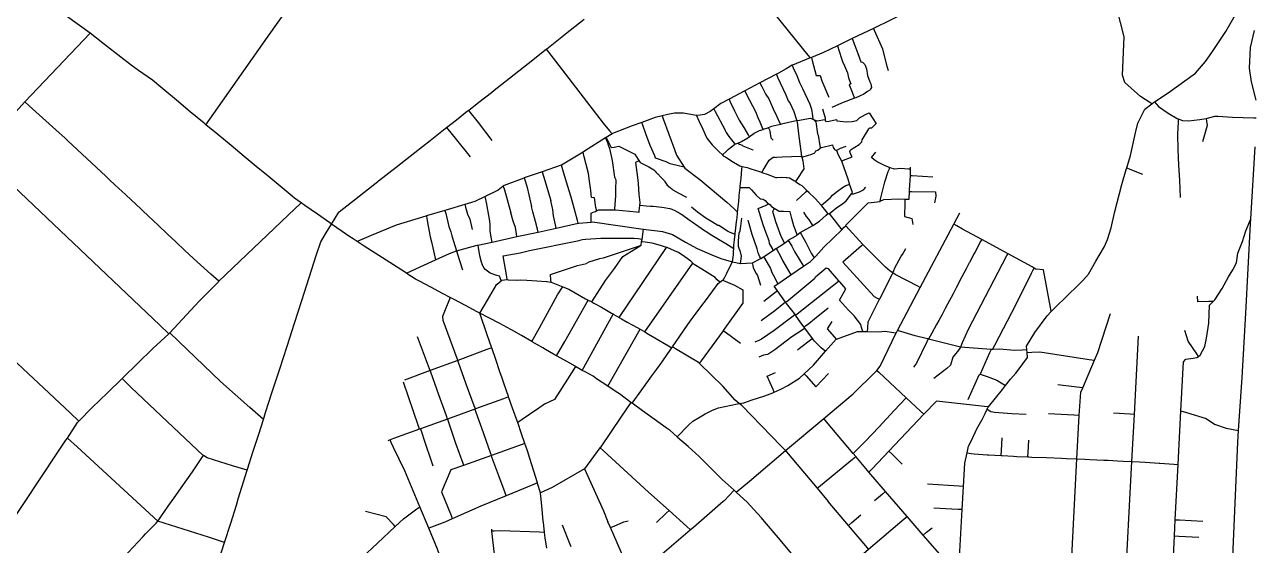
# Model space of a CAD drawing. Header units: inches. Extents: x 170101 to 178921, y 438267 to 453456.
# Drawn here: x 172575 to 173750, y 441736 to 442234 of the extents above; entities that cross this region are included whole.
import ezdxf

# ---------------------------------------------------------------- set-up
doc = ezdxf.new("R2010")
doc.units = ezdxf.units.IN
doc.header["$MEASUREMENT"] = 0

msp = doc.modelspace()

# ---------------------------------------------------------------- linework, layer by layer
for points in [[(172638.1, 442226.1), (172582.6, 442266.3), (172500.1, 442320.1), (172488.9, 442329.7), (172458, 442366.4), (172398.6, 442437.8), (172381.2, 442456.5), (172322.7, 442516.3), (172248.8, 442586.2), (172137.6, 442689.7), (172017.6, 442803.8), (171897.7, 442915), (171819.5, 442987.3), (171733.6, 443068.6), (171692.5, 443105.1)], [(173653.2, 442158.4), (173651.4, 442159.6), (173642.6, 442165.4), (173627.6, 442178.7), (173625.2, 442185.9), (173626.8, 442222.6), (173616.8, 442262.6), (173607.3, 442296.7), (173599.2, 442318.2), (173596.2, 442323.8), (173593.1, 442326), (173589.8, 442328.4), (173585.4, 442330.1), (173575.9, 442333.9), (173566.4, 442337.6), (173550.1, 442344.4), (173532.9, 442351.5), (173532.6, 442351.6)], [(173223.9, 442329.9), (173232.9, 442318.7), (173248, 442299.9), (173324.4, 442205), (173326.5, 442202.3)], [(172748.7, 442138.5), (172756.3, 442149.2), (172807.7, 442222.1), (172851.5, 442284.4)], [(173468.5, 441707.3), (173472, 441770.3), (173473.2, 441792.5), (173474.5, 441814.6), (173476.6, 441824.6), (173477.9, 441831), (173478.3, 441831.6), (173480.2, 441835.1), (173484.5, 441844.1), (173486.1, 441847.4), (173491, 441856.6), (173493.8, 441862.1), (173495.2, 441865.1), (173495.9, 441866.5), (173496.6, 441867.9), (173497.1, 441868.5), (173510.4, 441885.3), (173513.3, 441889), (173518.3, 441895), (173523.2, 441900.9), (173525.6, 441903.7), (173534.3, 441915.7), (173534, 441920.6), (173533.8, 441923.2), (173533.5, 441926.7), (173541.5, 441939.7), (173553.2, 441955.7), (173557, 441959.7), (173560.8, 441963.7), (173583.1, 441985.2), (173587.5, 441989.3), (173592.9, 441995.5), (173599.9, 442008), (173608, 442022.1), (173611, 442028.7), (173614.5, 442039.9), (173618, 442055.6), (173624.6, 442081.2), (173628.9, 442095.5), (173629.4, 442097.1), (173633, 442109.1), (173637.6, 442130.8), (173639.8, 442139.8), (173646.7, 442153.3), (173653.2, 442158.4), (173654.8, 442159.6), (173656, 442160.4), (173668.8, 442169.1), (173695.2, 442187.8), (173704.6, 442198.8), (173710.7, 442207.4), (173724.2, 442227.7), (173743.6, 442262.2)], [(172760.2, 441718.7), (172766.3, 441738), (172766.6, 441738.9), (172772.4, 441757.3), (172777.8, 441774.6), (172779.6, 441780.5), (172783.2, 441791.8), (172788.3, 441807.9), (172788.6, 441809), (172794, 441826.2), (172799.2, 441842.5), (172799.5, 441843.4), (172803.7, 441856.5), (172805.8, 441863.1), (172812.2, 441882.9), (172819.3, 441904.8), (172826.3, 441926.7), (172833.4, 441948.6), (172840.4, 441970.4), (172847.5, 441992.3), (172854.6, 442014.2), (172858.5, 442026.4), (172863.8, 442035.1), (172868.9, 442043.4), (172875.8, 442054.8), (172876.2, 442055.1), (172895.3, 442070.2), (172913, 442084.1), (172913.8, 442084.8), (172930.7, 442098), (172948.4, 442111.9), (172963.1, 442123.4), (172977.6, 442134.8), (172978.9, 442135.9), (172988.3, 442143.2), (172999, 442151.6), (172999.8, 442152.2), (173009.8, 442160), (173021.7, 442169.4), (173024.3, 442171.5), (173039, 442183), (173056.9, 442197.1), (173074.2, 442210.7), (173074.8, 442211.2), (173089.1, 442222.4), (173092.7, 442225.3), (173110.5, 442239.4)], [(173421.1, 442247), (173387.1, 442230.6), (173366.7, 442220.8), (173352.6, 442214), (173339.2, 442207.5), (173327.7, 442202.8), (173326.5, 442202.3), (173309.6, 442195.4), (173309.4, 442195.3), (173303.7, 442192), (173296.4, 442187.9), (173294.3, 442186.8), (173278.6, 442178.5), (173264.1, 442170.8), (173249, 442162.8), (173241, 442158.6), (173234.3, 442153.7), (173231, 442151.2), (173225.5, 442148.3), (173221.3, 442147.5), (173217.9, 442147.4), (173217.5, 442147.4), (173205.3, 442149.6), (173196.7, 442149.4), (173190.5, 442148.3), (173185, 442146.9), (173178.5, 442145.3), (173165.5, 442140.7), (173156.4, 442137.4), (173137.6, 442130.1), (173137.1, 442129.7), (173131.5, 442126.2), (173130.9, 442125.8), (173110.9, 442113.2), (173109.5, 442112.3), (173088.7, 442099.9), (173088.5, 442099.8), (173070.4, 442093.5), (173053.1, 442087.5), (173052.6, 442087.3), (173034, 442080.3), (173033.1, 442079.7), (173028.2, 442076), (173015.8, 442069.9), (173006, 442065.1), (172996.3, 442062.2), (172979.4, 442057.2), (172977.2, 442056.5), (172959.6, 442051.3), (172959, 442051.1), (172930.6, 442042.5), (172906.9, 442032.5), (172893.3, 442026.8)], [(172352.5, 441920.4), (172389.2, 441959.6), (172447.3, 442021.8), (172531.5, 442111.8), (172575.5, 442160.3), (172638.1, 442226.1)], [(173309.1, 441727.9), (173296, 441743.5), (173282.9, 441759), (173280, 441762.5), (173269.2, 441774.1), (173266.6, 441777.2), (173255.9, 441786.9), (173255.9, 441786.9), (173253.8, 441788.8), (173242.4, 441799.1), (173242.2, 441799.4), (173231.3, 441810.2), (173220.8, 441820.7), (173220.5, 441821), (173209.8, 441830.6), (173199.8, 441839.4), (173199.5, 441839.8), (173192.6, 441845.9), (173189, 441848.5), (173177.5, 441856.8), (173166.3, 441864.9), (173156.4, 441872.1), (173155.2, 441872.9), (173144.1, 441881), (173141.2, 441883), (173133.2, 441888.3), (173133.2, 441888.3), (173122.3, 441895.5), (173118.9, 441897.8), (173112.1, 441901.6), (173108.6, 441903.5), (173102.3, 441907.1), (173101.8, 441907.4), (173091.5, 441913.2), (173084.1, 441917.4), (173081.2, 441919), (173073.4, 441923.4), (173070.9, 441924.9), (173060.7, 441930.8), (173060.4, 441931), (173050.5, 441936.7), (173040.9, 441942.3), (173040.2, 441942.6), (173029.8, 441948.2), (173019.3, 441953.7), (173010.7, 441958.2), (173008.2, 441959.6), (172997.1, 441965.4), (172986.1, 441971.3), (172982.2, 441973.3), (172975, 441977.1), (172963.9, 441983), (172952.9, 441988.9), (172949.3, 441990.8), (172942.2, 441995.3), (172940.5, 441996.4), (172931.6, 442002.1), (172921.1, 442008.9), (172910.6, 442015.7), (172900, 442022.4), (172893.3, 442026.8), (172889.5, 442029.2), (172885.4, 442031.9), (172879.1, 442036.2), (172868.9, 442043.4), (172867.3, 442044.5), (172855.5, 442052.8), (172843.3, 442061.3), (172839.8, 442063.7), (172833.3, 442068.3), (172831.2, 442070), (172819.7, 442079.6), (172808.2, 442089.1), (172796.8, 442098.6), (172785.3, 442108.2), (172772.7, 442118.6), (172760.2, 442129), (172748.7, 442138.5), (172747, 442139.9), (172733.8, 442150.9), (172720.6, 442161.9), (172707.4, 442172.8), (172697.6, 442181), (172684.2, 442190.3), (172677.1, 442195.3), (172667.2, 442203.2), (172651.8, 442215.3), (172638.1, 442226.1)], [(173387.1, 442230.6), (173387.9, 442228.9), (173395.7, 442211), (173399.3, 442196.8), (173401.3, 442190.3)], [(173753.2, 442162), (173748.5, 442179.4), (173746.6, 442192.5), (173747.8, 442212.4), (173751.5, 442228.6)], [(173366.7, 442220.8), (173369.3, 442214.2), (173372.1, 442206.6), (173374.9, 442198.7), (173376.5, 442198.2), (173378.9, 442196.2), (173380.4, 442191.8), (173381.5, 442185.6), (173383.7, 442179.4), (173384.5, 442177.5), (173385.1, 442174.2), (173384.7, 442173), (173384.2, 442172.3), (173383.5, 442171.5), (173381.4, 442170.3), (173379.3, 442168.5), (173377.9, 442167.8), (173370.1, 442164.1), (173369.1, 442164)], [(173074.2, 442210.7), (173083, 442199.4), (173128.7, 442139.9), (173134.8, 442132.5), (173137.1, 442129.7)], [(173327.7, 442202.8), (173328.5, 442200), (173332.3, 442185.7), (173336.2, 442185.5), (173337.9, 442180.5), (173344, 442165.5), (173344.4, 442164.7)], [(173352.6, 442214), (173354.3, 442208.8), (173356.6, 442201.8), (173357.6, 442198.8), (173359.3, 442194.7), (173362.4, 442188), (173363.3, 442183.3), (173365.5, 442177.5), (173364, 442176.6), (173364.7, 442174.3), (173369.1, 442164), (173356.4, 442159.1), (173347.4, 442155)], [(173309.4, 442195.3), (173310.4, 442193), (173313.9, 442185.4), (173316.4, 442178.9), (173319.2, 442173.1), (173326.3, 442158), (173327.7, 442153.2), (173328.8, 442147.1), (173329.2, 442144.2), (173329.8, 442143.6), (173332.1, 442141.3), (173333.5, 442129.7), (173334.1, 442128.4), (173335.8, 442118.3), (173336.1, 442116.8), (173336.3, 442115.9)], [(173294.3, 442186.8), (173295.5, 442184), (173298, 442178.5), (173303.2, 442167), (173305.7, 442161.4), (173307.2, 442159.4), (173310.9, 442151.1), (173313.3, 442144.1), (173313.7, 442142.3), (173314.2, 442140.8), (173315.3, 442129.8), (173318.4, 442108.5), (173318.5, 442108), (173318.7, 442107.4), (173319.6, 442103.9), (173320.4, 442096.3), (173313.7, 442085.9), (173312.7, 442084.3)], [(173264.1, 442170.8), (173265.8, 442167.5), (173274.3, 442151.1), (173276.6, 442145.4), (173278.6, 442141.2), (173281, 442134.9), (173281.6, 442133.8)], [(173278.6, 442178.5), (173280.3, 442175), (173284.2, 442167.3), (173287, 442163.1), (173291.1, 442153.7), (173294.8, 442146.2), (173297.7, 442139.8), (173298.1, 442138.8)], [(172575.5, 442160.3), (172579.7, 442156.5), (172608.3, 442130.7), (172613.9, 442125.8), (172616.8, 442123.1), (172634.9, 442106), (172653, 442089.1), (172656.6, 442085.7), (172661.6, 442080.8)], [(173249, 442162.8), (173250.2, 442160.2), (173254.1, 442151.7), (173258.8, 442142.8), (173263, 442135.8), (173267.6, 442128.1), (173268.3, 442126.8)], [(173656, 442160.4), (173657.6, 442158.3), (173659.6, 442155.8), (173668.9, 442149.6), (173677.5, 442144.4), (173678.5, 442144), (173682.6, 442142.6), (173688.3, 442142.3), (173699.3, 442143.3), (173705.2, 442144.4), (173706.6, 442144.6), (173713.7, 442146.5), (173716.4, 442146.7), (173730.5, 442145.6), (173750.9, 442145.2), (173753.2, 442145.2)], [(172999.8, 442152.2), (173009, 442140.5), (173022.3, 442123.4)], [(173185, 442146.9), (173186.1, 442144), (173196.8, 442114.6), (173198.7, 442109.2), (173206.2, 442097.9), (173206.8, 442096.9), (173221.2, 442086.2), (173246.9, 442064.5), (173253.5, 442058.3), (173257.2, 442054.8)], [(173217.9, 442147.4), (173220.2, 442142.3), (173223.8, 442134.2), (173227.5, 442126.2), (173227.7, 442125.7), (173233, 442119.3), (173234, 442117.9), (173239.1, 442112.9), (173242.6, 442109.5), (173243.3, 442108.8), (173245.8, 442107.3), (173253.3, 442102.6), (173259.2, 442099), (173261.1, 442098.6), (173261.5, 442098.5), (173266.3, 442097.4), (173269.7, 442096.4), (173278.1, 442093.7), (173280.2, 442093), (173280.4, 442092.9), (173286.4, 442090.7), (173293.5, 442088.1), (173294.8, 442088.1), (173299, 442088.2), (173303.6, 442088.1), (173304.5, 442088.1), (173306.8, 442087.5), (173311.7, 442084.9), (173312.4, 442084.5), (173312.7, 442084.3), (173316.8, 442081.2), (173318.6, 442080.3), (173319, 442079.9), (173323.5, 442075.5), (173325.2, 442073.9), (173325.3, 442073.7), (173330.8, 442068.6), (173331.7, 442067.6), (173337.2, 442061.4), (173337.5, 442061), (173342.4, 442054.4), (173343, 442054.1), (173343.9, 442053.5), (173344.6, 442053.1), (173345.5, 442052.5), (173349.1, 442047.9), (173354.6, 442040.9), (173356.8, 442038)], [(173234.3, 442153.7), (173235.8, 442151), (173245.1, 442133.8), (173245.4, 442132.8), (173246.1, 442130.9), (173248.7, 442127.3), (173253.8, 442120.9), (173254.6, 442119.8)], [(173313.7, 442142.3), (173314.4, 442142.5), (173326.9, 442144.6), (173329.8, 442143.6), (173333.3, 442142.3), (173340.6, 442143.6), (173341.2, 442142.2), (173341.5, 442141.6), (173344.8, 442141.9), (173351.7, 442143.3), (173352.2, 442142.1), (173361.2, 442141.1), (173366.6, 442141.6), (173371.3, 442142.6), (173373.7, 442145.1), (173379.6, 442148.1), (173382.9, 442149.7), (173386.4, 442144.5), (173389.5, 442140), (173389.8, 442139.6)], [(173341.2, 442142.2), (173341.2, 442143.8), (173341.2, 442144.8), (173340.1, 442149), (173338.6, 442153.4)], [(173678.5, 442144), (173678.4, 442141.3), (173677.8, 442129.4), (173678.1, 442114.8), (173678.8, 442099.9), (173679.9, 442085.5), (173680.4, 442068.9)], [(173705.2, 442144.4), (173705.5, 442141.9), (173706.2, 442137.6), (173701.7, 442122.1)], [(172978.9, 442135.9), (172988.4, 442124), (173001.4, 442107.7)], [(173206.2, 442097.9), (173201.9, 442098.9), (173192.6, 442101.2), (173188.9, 442102.8), (173178.7, 442106.5), (173178.1, 442108.7), (173173.7, 442118.7), (173169.3, 442129.9), (173166.4, 442138), (173165.5, 442140.7)], [(173242.6, 442109.5), (173246.1, 442112.8), (173248.6, 442115.2), (173254.2, 442119.6), (173254.6, 442119.8), (173257.3, 442120.9), (173260.9, 442122.3), (173266.9, 442125.8), (173268.3, 442126.8), (173273, 442130.3), (173278.2, 442133), (173281.6, 442133.8)], [(173313.7, 442142.3), (173313.2, 442142.1), (173299.3, 442139.1), (173298.1, 442138.8), (173289.5, 442136.7), (173286.5, 442135.6), (173285.9, 442135.3), (173281.6, 442133.8)], [(173286.5, 442135.6), (173286.9, 442134.9), (173287.6, 442133.7), (173288.1, 442132.4), (173288.9, 442126), (173289.2, 442125.6), (173291.3, 442123.7)], [(173318.7, 442107.4), (173319.8, 442107.7), (173328.2, 442110.2), (173331.1, 442111.6), (173332, 442113.5), (173333.8, 442114.1), (173336.3, 442115.9), (173337.4, 442116.7), (173347.9, 442119.1), (173348.7, 442116.6), (173349.1, 442115.7), (173349.8, 442114.7), (173351.7, 442113.9), (173351.7, 442113.9), (173353.5, 442109.8), (173356.6, 442103.8), (173356.8, 442103.9), (173366.7, 442107.7), (173365, 442110.7), (173364.5, 442113), (173365.1, 442114.3), (173373.4, 442119.6), (173376.1, 442122.1), (173376.4, 442124.1), (173382.6, 442134.4), (173383.6, 442135.4), (173385.5, 442135.4), (173387.1, 442137.2), (173390, 442139.8)], [(173130.9, 442125.8), (173132.7, 442121.3), (173133.5, 442119.1), (173134.8, 442115.8), (173137.2, 442104.2), (173139.6, 442088.2), (173140.6, 442085.6), (173140.3, 442076.9), (173140.4, 442070.3), (173139.6, 442058.1), (173139.5, 442056.9)], [(173131.5, 442126.2), (173133.2, 442122.9), (173136.4, 442116.8), (173139.2, 442117), (173143.7, 442117.9), (173158.9, 442110.2), (173162, 442105.1), (173162.7, 442104.1), (173163.9, 442102.4), (173165.8, 442101.4), (173172.2, 442098.1), (173173.8, 442097.2), (173177.2, 442095.2), (173178.4, 442094.1), (173179.2, 442092.8), (173180.6, 442091.5), (173180.8, 442091.4), (173183.6, 442088.7), (173186.9, 442085), (173187.3, 442084.5), (173189.8, 442080.7), (173192.8, 442078.3), (173194.4, 442077.1), (173195.4, 442076.2), (173200.4, 442073.4), (173208.3, 442069)], [(173257.3, 442120.9), (173259.1, 442120), (173261.5, 442118.9), (173262.3, 442118.4), (173271.9, 442114.5), (173272.2, 442114.3)], [(172531.5, 442111.8), (172532, 442111.3), (172538.9, 442104), (172704.5, 441946.7), (172713.2, 441938.4)], [(173122.2, 442056.1), (173122.1, 442056.9), (173121.6, 442059.2), (173120.3, 442068.5), (173117.4, 442068.7), (173116.8, 442075.5), (173115.7, 442084.4), (173114.6, 442091.7), (173112.3, 442100.3), (173110.6, 442107.7), (173109.5, 442112.3)], [(173351.7, 442113.9), (173352, 442114.1), (173355.5, 442115.9), (173361, 442118.1)], [(173422.5, 442096), (173420.6, 442096.1), (173412.9, 442096.5), (173407.1, 442096.1), (173403.2, 442097.2), (173402.6, 442097.5), (173398.4, 442099.2), (173393.8, 442101.5), (173390.8, 442103.1), (173387.9, 442104.8), (173385.1, 442107), (173389.4, 442112.2)], [(173677.6, 441372.6), (173704.5, 441369.9), (173707.5, 441369.8), (173708.6, 441369.8), (173710.2, 441408.3), (173710, 441420.2), (173711.2, 441461.8), (173713, 441491.6), (173718.3, 441539.4), (173727.8, 441671), (173728.4, 441678.7), (173729.2, 441688.8), (173735.5, 441834.8), (173736.3, 441845.9), (173739.8, 441896.5), (173743.2, 441958.1), (173747.8, 442043.7), (173748.1, 442048.4), (173752.3, 442117.3)], [(173104.8, 442044.2), (173104, 442046.9), (173101.8, 442055.1), (173097.9, 442069.2), (173094.5, 442080.4), (173090.1, 442095.3), (173088.7, 442099.9)], [(173156.4, 441872.1), (173165.6, 441884.7), (173175.3, 441898.1), (173180, 441904.5), (173185, 441911.5), (173190.6, 441919.5), (173194.3, 441925.1), (173194.6, 441925.5), (173194.8, 441925.9), (173202, 441936.3), (173209.6, 441947.3), (173212.7, 441951.7), (173217.5, 441958.1), (173225, 441968), (173225.6, 441968.8), (173233.4, 441979.6), (173238.5, 441986.6), (173240.3, 441988), (173242.8, 441989.8), (173243.7, 441990.4), (173245.1, 441992.7), (173246.8, 441996.3), (173250.5, 442003.9), (173252.2, 442007.3), (173252.2, 442007.3), (173252.9, 442011.9), (173253.2, 442013.9), (173253.4, 442017.5), (173253.5, 442019.8), (173253.7, 442023.1), (173254.1, 442028.3), (173254.1, 442028.7), (173254.7, 442033.4), (173254.8, 442034.3), (173255.5, 442039.9), (173256.2, 442045.5), (173256.7, 442049.5), (173257.1, 442053.9), (173257.2, 442054.8), (173258, 442062.2), (173258.7, 442069.2), (173258.8, 442070.6), (173259.5, 442078.3), (173259.6, 442079), (173259.6, 442079.6), (173260.5, 442087.4), (173261.3, 442096), (173261.5, 442098.5)], [(173162.7, 442104.1), (173162, 442103.7), (173159.7, 442102.2), (173161.5, 442088.1), (173162, 442082.1), (173162.8, 442071.6), (173163.7, 442064.2), (173163.3, 442061.2), (173162.7, 442056), (173162.6, 442054.9)], [(173280.4, 442092.9), (173281.6, 442094.9), (173287.4, 442104.5), (173291.3, 442107.5), (173293.1, 442107.4), (173294.5, 442107.2)], [(173318.5, 442108), (173317.5, 442108), (173299.7, 442107.3), (173294.5, 442107.2)], [(173344.6, 442053.1), (173346.6, 442054.8), (173352, 442059.2), (173357.4, 442062.7), (173361, 442065.7), (173366.2, 442072.3), (173367.1, 442073.5), (173364.2, 442081.7), (173364.1, 442081.9), (173363, 442086.4), (173359.2, 442097.2), (173357, 442103.5), (173356.8, 442103.9)], [(173431.9, 441982.9), (173429.7, 441984.1), (173407.9, 441995.1), (173405.6, 441996.7), (173403.1, 441998.5), (173398.5, 442002.2), (173377.5, 442023.2), (173377, 442023.8), (173360.6, 442041.8), (173360.3, 442042.2), (173381.9, 442063.6), (173393.4, 442065.1), (173393.5, 442065.2), (173397.1, 442066.9), (173411.3, 442067.6), (173417.1, 442067.3), (173421.2, 442067.1), (173421.6, 442074.5), (173421.7, 442076), (173422.4, 442089.9), (173422.4, 442090.1), (173422.5, 442096), (173422.5, 442097.9)], [(173393.5, 442065.2), (173394.3, 442068.6), (173397.9, 442083.9), (173401.3, 442093.6), (173402.3, 442096.4), (173402.6, 442097.5)], [(173629.4, 442097.1), (173632.3, 442096), (173644.3, 442091.3)], [(173053.1, 442087.5), (173054.3, 442083.7), (173055.9, 442078.4), (173057.5, 442071.5), (173060, 442060.3)], [(173070.4, 442093.5), (173071.6, 442089.3), (173078.6, 442066)], [(173422.4, 442089.9), (173424, 442089.8), (173443.8, 442088.5)], [(172761.1, 441988.7), (172753.5, 441995.6), (172736.9, 442010.5), (172728.3, 442018.5), (172720.1, 442026.2), (172711.6, 442034.2), (172703.4, 442041.9), (172688.3, 442056.1), (172686.7, 442057.7), (172672.1, 442071.3), (172661.6, 442080.8)], [(173033.1, 442079.7), (173034.2, 442076.1), (173040.4, 442054.3)], [(173259.5, 442078.3), (173263.2, 442078.3), (173268.4, 442078.3), (173270.6, 442076.1), (173275, 442071.2), (173278.8, 442067.6), (173279.5, 442067.6), (173281.5, 442067.2), (173283.5, 442065.9), (173285.4, 442063.8), (173286.2, 442063.3), (173286.9, 442062.9), (173288, 442062.3), (173289.7, 442060.1), (173292.3, 442058.5), (173296.8, 442055.8), (173301.1, 442055.8), (173306.8, 442055.3), (173307.4, 442055.2)], [(173323.5, 442075.5), (173322, 442074), (173313.5, 442066.1)], [(173337.2, 442061.4), (173339, 442062.9), (173346.1, 442068.9), (173348.1, 442071.1), (173351.6, 442074), (173357.4, 442078.4), (173360.6, 442080.3), (173363.6, 442081.4), (173364.2, 442081.7)], [(173366.2, 442072.3), (173366.9, 442072.4), (173368.1, 442072.5), (173371, 442073.3), (173373.7, 442074.3), (173377.6, 442076.1), (173379.7, 442078.7)], [(173421.6, 442074.5), (173423.6, 442074.5), (173446.4, 442074.2), (173446.8, 442070), (173445.6, 442063.8)], [(172548.6, 441736.9), (172558.3, 441751.5), (172607.2, 441825.1), (172614.8, 441836.7), (172616.2, 441838.7), (172626, 441853.5), (172627.3, 441854.8), (172640, 441868), (172654.5, 441882.1), (172668.5, 441895.6), (172669.1, 441896.2), (172683.6, 441910.3), (172698, 441924.5), (172713.2, 441938.4), (172714.1, 441939.3), (172714.3, 441939.4), (172738.1, 441965.3), (172742.9, 441970.4), (172761, 441988.6), (172761.1, 441988.7), (172827.3, 442051.8), (172839.8, 442063.7)], [(172996.3, 442062.2), (172997.1, 442059.6), (172999, 442052.8), (173001.2, 442048.2), (173003.2, 442038.1)], [(173022.5, 442026.2), (173021.9, 442029.3), (173020.6, 442036.6), (173020.5, 442043.2), (173019.8, 442048.2), (173016.9, 442064.1), (173015.8, 442069.9)], [(173083.8, 442039.6), (173083.1, 442042.7), (173081.2, 442051.2), (173080.4, 442057.5), (173080.2, 442058.7), (173078.8, 442064.3), (173078.6, 442066)], [(173291.3, 442018.3), (173290.5, 442019.9), (173287.7, 442024.9), (173287.3, 442027.4), (173284.3, 442035.8), (173281.6, 442042.8), (173277, 442058.2), (173284.6, 442061.6), (173286.9, 442062.9)], [(173417.1, 442067.3), (173417, 442064), (173416.7, 442050.6), (173423.9, 442048.6), (173424.7, 442043)], [(172940.5, 441996.4), (172953.6, 442002.4), (172968.2, 442009.2), (172981.6, 442015.3), (172988.4, 442017.7), (172988.4, 442017.7), (172988.5, 442017.7), (173008, 442023.1), (173008.6, 442023.2), (173022.5, 442026.2), (173046.1, 442031.4), (173066.4, 442035.8), (173083.8, 442039.6), (173104.8, 442044.2), (173105.5, 442044.4), (173117.2, 442045.4), (173118.3, 442045.5), (173167, 442038.7), (173167.3, 442038.6), (173185.3, 442036.2), (173194.9, 442033.4), (173207.4, 442026.1), (173218.5, 442020.1), (173232.5, 442014), (173241, 442010.6), (173251.1, 442007.6), (173252.2, 442007.3), (173260, 442005.7), (173260.3, 442005.6), (173271.1, 442006.3), (173271.3, 442006.3), (173278.7, 442010.1), (173279.3, 442010.5), (173282, 442012.2), (173282.1, 442012.2), (173291.3, 442018.3), (173293.9, 442019.9), (173294, 442020), (173301.9, 442025.3), (173305.6, 442027.8), (173305.7, 442027.9), (173313.1, 442032.2), (173314.2, 442033.1), (173317.1, 442035.5), (173317.1, 442035.5), (173329, 442042.1), (173329.2, 442042.2), (173335.4, 442046.3), (173341.8, 442051.8), (173343.9, 442053.5)], [(172959.6, 442051.3), (172960, 442048.6), (172961.3, 442041.5), (172962.6, 442034.7), (172963, 442032.8), (172963.6, 442029.9), (172964.3, 442026.5), (172968.2, 442009.2)], [(172977.2, 442056.5), (172978, 442053.4), (172980.9, 442041.2), (172982.8, 442035.9), (172983.9, 442032.3), (172988.5, 442017.7)], [(173046.1, 442031.4), (173045.7, 442034), (173044.8, 442040), (173042.5, 442046.3), (173040.4, 442054.3)], [(173066.4, 442035.8), (173065.8, 442038.4), (173064, 442046), (173062.9, 442049.5), (173061.4, 442055), (173060, 442060.3)], [(173117.2, 442045.4), (173117.1, 442048.4), (173117, 442054), (173119, 442054.7), (173121.2, 442055.4), (173122.2, 442056.1), (173124, 442057.1), (173130.7, 442057.1), (173139.5, 442056.9), (173140.3, 442056.9), (173160.6, 442055.1), (173162.6, 442054.9), (173163.1, 442054.9)], [(173253.5, 442019.8), (173246, 442024.4), (173237.3, 442029.7), (173230.9, 442033.6), (173228.7, 442035), (173224.5, 442037.5), (173220.2, 442040.7), (173219.2, 442041.5), (173213.8, 442045.3), (173211.9, 442046.6), (173206.2, 442050.6), (173203.6, 442052.5), (173203.3, 442052.7), (173200.3, 442054.6), (173196.7, 442056.5), (173195.2, 442057.1), (173194.7, 442057.3), (173192.7, 442058), (173190.4, 442058.4), (173187.1, 442059.1), (173184.7, 442059.4), (173176.5, 442060.1), (173174.6, 442060.3), (173173.9, 442060.3), (173169.8, 442060.7), (173164.2, 442061.1), (173163.3, 442061.2)], [(173254.7, 442033.4), (173249.5, 442035.6), (173247.5, 442036.5), (173239.3, 442042.1), (173238.2, 442042.1), (173233.1, 442045.4), (173226.9, 442049.2), (173218.8, 442054.8), (173213.2, 442059.5)], [(173255.9, 441786.9), (173268.5, 441797.5), (173303.1, 441826.7), (173339.5, 441857.4), (173367.7, 441881.1), (173388.6, 441901.7), (173390.2, 441903.5), (173393.6, 441907.5), (173408.9, 441939.5), (173409, 441939.7), (173410.1, 441941.7), (173431.9, 441982.9), (173463.9, 442043.3), (173469.7, 442054.2)], [(173301.9, 442025.3), (173301.3, 442026.6), (173298.7, 442031.6), (173293.6, 442045.7), (173290.9, 442055.4), (173292.1, 442058), (173292.3, 442058.5)], [(173314.2, 442033.1), (173313.4, 442035), (173310.9, 442041.8), (173308.9, 442048.7), (173307.4, 442055.2)], [(173329.2, 442042.2), (173328.3, 442043.5), (173325.2, 442048.2), (173323.2, 442050.8), (173320.6, 442054.8)], [(173117.7, 441968.9), (173130.9, 441989.4), (173139.5, 442000.9), (173147.3, 442012.3), (173163.9, 442022.6), (173164.9, 442023.2), (173165.4, 442026.4), (173165.8, 442028.7), (173167.3, 442038.6)], [(173260, 442005.7), (173260.3, 442007.8), (173261, 442012.7), (173259.6, 442018.1), (173258.9, 442019.2), (173258.3, 442021.1), (173258, 442022.1), (173258, 442027.5), (173258.8, 442034.7), (173259.7, 442037), (173260.4, 442041.3), (173261.3, 442049.2)], [(173279.3, 442010.5), (173278.6, 442012.1), (173276.8, 442016), (173275.9, 442019.7), (173271.1, 442033.4), (173267.7, 442045.9), (173267.3, 442047.2)], [(173341.4, 441921.7), (173339, 441923.5), (173337.2, 441924.9), (173330.8, 441931.3), (173328.9, 441933.9), (173321.6, 441943.7), (173320.7, 441944.9), (173317.7, 441949), (173312.6, 441956.4), (173312.3, 441956.9), (173311.6, 441957.8), (173303.8, 441967.6), (173303.1, 441968.6), (173295.4, 441979.5), (173292.2, 441984), (173295.6, 441986.3), (173308.2, 441994.9), (173320.1, 442003), (173326.9, 442007.6), (173330.5, 442011.1), (173332.1, 442012.6), (173339.7, 442021.2), (173356.8, 442038), (173359.2, 442040.4), (173360.6, 442041.8)], [(173557, 441959.7), (173556.3, 441963.6), (173549.8, 441999.5), (173542.5, 442000.2), (173540.7, 442001.4), (173539, 442002.5), (173515.8, 442015.1), (173490.6, 442028.7), (173472.4, 442038.5), (173466.7, 442041.7), (173463.9, 442043.3)], [(173672.1, 441687.1), (173675.1, 441745.1), (173675.8, 441760.6), (173678.5, 441813.4), (173681.2, 441864.9), (173683.5, 441911.5), (173685.8, 441914.3), (173692.9, 441915.1), (173696.3, 441915.7), (173698, 441916.9), (173699.7, 441918), (173704, 441926.4), (173705.7, 441934.2), (173707.8, 441948.5), (173708.6, 441965.9), (173712.1, 441969.4), (173713.7, 441970.9), (173720.6, 441981.9), (173726.7, 441993), (173730.8, 441999.6), (173734.4, 442006.3), (173735.7, 442015.7), (173739.9, 442026.7), (173743.3, 442036.8), (173745.9, 442043), (173748.1, 442048.4)], [(173036.9, 441990.3), (173036.4, 441993.1), (173032.9, 442012.9), (173049.2, 442015.8), (173058.1, 442018.2), (173102.6, 442027), (173107, 442027.9)], [(173165.8, 442028.7), (173162.1, 442029.2), (173158.4, 442029.6), (173152, 442029.5), (173138.3, 442029.7), (173131.1, 442029.7), (173126.4, 442029.6), (173112, 442028.7), (173108.9, 442028.3), (173107, 442027.9)], [(173240.3, 441988), (173237.8, 441990.2), (173235.7, 441992.2), (173222.9, 442000.2), (173215.6, 442004.7), (173214.4, 442005.9), (173212.4, 442007.9), (173206.6, 442012), (173200.6, 442016.2), (173196.9, 442017.9), (173189.7, 442020.9), (173189.2, 442021.1), (173183.5, 442023), (173175.6, 442025.1), (173168.9, 442026), (173165.4, 442026.4)], [(173305.6, 442027.8), (173306.4, 442026.5), (173309, 442022.2), (173311.5, 442017.3), (173317, 442008.1), (173320.1, 442003)], [(173317.1, 442035.5), (173317.9, 442033.9), (173322.4, 442025.8), (173327.6, 442015.7), (173329.2, 442013.1), (173330.5, 442011.1)], [(173490.6, 442028.7), (173489.6, 442026.9), (173484, 442016.3), (173483.5, 442015.4), (173478.9, 442006.6), (173478.8, 442006.4), (173475.8, 442000.7), (173473.5, 441996.5), (173471.5, 441992.8), (173469.5, 441988.9), (173468.4, 441986.6), (173466.2, 441982.5), (173463.2, 441976.7), (173458, 441966.9), (173455.8, 441962.8), (173452.7, 441957), (173449.5, 441951.2), (173447.3, 441947.2), (173442.9, 441939.1), (173441.4, 441936.2), (173439.8, 441933.4)], [(172447.3, 442021.8), (172447.9, 442021.2), (172455.1, 442014.9), (172462.6, 442008.2), (172470.1, 442001.5), (172477.6, 441994.9), (172618.8, 441862.8), (172627.3, 441854.8)], [(172988.4, 442017.7), (172989.1, 442015.7), (172994.1, 441999.7)], [(173008.6, 442023.2), (173009.1, 442020.6), (173010.5, 442013.5), (173012, 442007.4), (173013, 442004.6)], [(173163.9, 442022.6), (173149.6, 442017.8), (173128.5, 442010.8), (173125.1, 442010.3), (173114.8, 442007.1), (173112.7, 442005.7)], [(173143.9, 441954), (173189.2, 442021.1)], [(173294, 442020), (173294.9, 442018.6), (173297.9, 442013.3), (173300.1, 442008.7), (173303.5, 442002.6), (173308.2, 441994.9)], [(173377, 442023.8), (173375.6, 442022.6), (173357.7, 442006.9), (173387.7, 441974), (173390.8, 441972.5), (173392.8, 441971.5)], [(173405.6, 441996.7), (173406.6, 441998.9), (173407.6, 442001.5), (173413.6, 442012.7), (173415, 442014.3), (173418.2, 442020)], [(173470.4, 441925.6), (173470.6, 441926.1), (173472.4, 441930), (173478.1, 441942.9), (173514.8, 442013.2), (173515.8, 442015.1)], [(173031.1, 441989.2), (173030.1, 441992.1), (173029.6, 441993.6), (173026.9, 441994.1), (173021.5, 441996), (173020.5, 441996.6), (173015.5, 442000.4), (173014.8, 442001.3), (173013.4, 442003.4), (173013, 442004.6)], [(173079, 441987.9), (173078.7, 441990.1), (173078.2, 441995.2), (173089.7, 441999.1), (173104, 442003.7), (173112.7, 442005.7)], [(173168.6, 441940.2), (173214.4, 442005.9)], [(173271.1, 442006.3), (173271.7, 442003.9), (173272.2, 442001.7), (173274.8, 441996), (173276.3, 441994.2), (173279.2, 441984.9)], [(173282, 442012.2), (173282.9, 442010.7), (173288.8, 442000.9), (173290, 441997.1), (173291.1, 441994.9), (173295.6, 441986.3)], [(173303.1, 441968.6), (173304.4, 441969.3), (173331.1, 441991.6), (173331.7, 441993.1), (173341.9, 442001.5), (173343.8, 442001)], [(173376.8, 441940.6), (173375.8, 441944.5), (173375.1, 441947.5), (173368.8, 441955.6), (173363.4, 441961.2), (173354.7, 441970.7), (173360.8, 441981.4), (173354.9, 441988.2), (173354, 441989.2), (173344.2, 442000.6), (173343.8, 442001)], [(173405.6, 441996.7), (173404.7, 441995), (173392.8, 441971.5)], [(173501.1, 441923.4), (173503.2, 441927.6), (173523.5, 441966.8), (173538.4, 441996.5), (173539.6, 441999.1), (173540.7, 442001.4)], [(173010.7, 441958.2), (173017.9, 441970.5), (173027, 441985.8), (173027.1, 441986), (173031.1, 441989.2), (173031.8, 441989.8), (173031.9, 441989.9), (173036.5, 441990.3), (173036.9, 441990.3), (173037.9, 441990.2), (173046.1, 441989.9), (173046.3, 441989.9), (173049.4, 441990), (173055.6, 441989.7), (173065.2, 441989.1), (173074.4, 441988.6), (173075.2, 441988.5), (173078.7, 441988), (173079, 441987.9), (173089.9, 441983.5), (173095.7, 441981.1), (173101.8, 441977.7), (173111.7, 441972), (173114.2, 441970.7), (173114.3, 441970.7), (173117.7, 441968.9), (173119.8, 441967.8), (173126.9, 441963.8), (173136.6, 441958.3), (173138.2, 441957.4), (173138.2, 441957.3), (173141.7, 441955.4), (173143.9, 441954), (173146, 441952.8), (173151.6, 441949.7), (173161.2, 441944.5), (173164, 441942.8), (173164.1, 441942.8), (173168.6, 441940.2), (173172, 441938.2), (173177.9, 441934.7), (173191.2, 441927), (173194.3, 441925.1)], [(173060.4, 441931), (173067.7, 441944.2), (173085, 441975.7), (173086.1, 441977.6), (173088.3, 441981), (173089.9, 441983.5)], [(173242.8, 441989.8), (173245.3, 441988.7), (173254.1, 441985.1), (173262.3, 441980.6), (173262.2, 441967.4)], [(173295.4, 441979.5), (173294.1, 441978.5), (173282.4, 441969.3)], [(173312.6, 441956.4), (173314.1, 441957.5), (173353.7, 441988.9), (173354, 441989.2)], [(172982.2, 441973.3), (172976.9, 441959.7), (172975, 441954.9), (172975.4, 441951.6), (172988.7, 441915.1), (172989.5, 441912.9)], [(173084.1, 441917.4), (173091.8, 441931), (173114.2, 441970.7)], [(173303.1, 441968.6), (173301.5, 441967.4), (173292.8, 441960.5), (173279.7, 441950.9)], [(173381.3, 441940.5), (173381.6, 441944.2), (173382, 441950), (173392.8, 441971.5)], [(173712.1, 441969.4), (173707.7, 441969.2), (173697.4, 441968.9), (173696.9, 441974.6)], [(173074.9, 441733.4), (173073.2, 441743.4), (173072.9, 441745.8), (173072.6, 441748.4), (173071.4, 441758.2), (173071.3, 441759), (173070.2, 441770.7), (173069, 441783.2), (173068.7, 441786.1), (173068.6, 441786.4), (173065.9, 441795.3), (173065.7, 441795.8), (173062.2, 441807.2), (173058.5, 441819.2), (173056.3, 441826.6), (173054.7, 441831.1), (173053.8, 441833.6), (173050.6, 441842.9), (173046.9, 441853.7), (173046.5, 441854.8), (173046.3, 441855.3), (173042.8, 441864.8), (173042.2, 441866.5), (173038.2, 441878.1), (173038.1, 441878.4), (173034, 441890.2), (173032, 441895.9), (173029.9, 441902), (173025.9, 441913.9), (173022, 441925.1), (173021.8, 441925.7), (173017.8, 441937.6), (173010.7, 441958.2)], [(173108.6, 441903.5), (173138.2, 441957.3)], [(173220.7, 441910), (173222.6, 441912.6), (173243.8, 441941.4), (173243.8, 441941.5), (173262.2, 441967.4)], [(173312.3, 441956.9), (173310.4, 441955.4), (173292.2, 441941.5), (173279.9, 441933.2), (173277.4, 441932), (173273.8, 441930.5)], [(173320.7, 441944.9), (173322.1, 441946), (173325.3, 441948.4), (173330.8, 441952.8), (173343.8, 441963.4)], [(173503.3, 441495.8), (173512.5, 441508.4), (173540.4, 441546.6), (173540.5, 441546.7), (173540.9, 441547.3), (173555.1, 441566.3), (173556.8, 441568.5), (173567.9, 441586.2), (173568.3, 441586.9), (173568.9, 441590.5), (173570.3, 441599.9), (173574, 441671.9), (173574.8, 441687.7), (173581.6, 441819), (173583.7, 441860.3), (173583.7, 441860.3), (173585.4, 441882.6), (173587.3, 441886.7), (173587.3, 441886.7), (173598.5, 441913.1), (173601.8, 441920.7), (173613.8, 441957.9)], [(173351.7, 441933.2), (173350.1, 441935.1), (173343.2, 441943.1), (173347.6, 441950.1)], [(172803.7, 441856.5), (172790.6, 441868), (172762.6, 441892.8), (172722.4, 441931.5), (172714.3, 441939.4)], [(172963.2, 441903.2), (172962.4, 441904.8), (172951.2, 441935.7)], [(173133.2, 441888.3), (173164.1, 441942.8)], [(173199.5, 441839.8), (173210.2, 441850.9), (173214.3, 441855), (173219.8, 441858.2), (173226.3, 441861.8), (173233.3, 441865.4), (173239, 441867.5), (173257.2, 441871.6), (173258.7, 441871.8), (173263.1, 441872.4), (173271.1, 441875.3), (173276.3, 441876.9), (173283.1, 441879.2), (173290.9, 441882), (173292.3, 441882.7), (173295, 441883.9), (173299.3, 441885.7), (173305.2, 441888.9), (173316.3, 441896), (173320.8, 441900.3), (173329.8, 441908.6), (173333.5, 441912.8), (173341.4, 441921.7), (173351.6, 441933.2), (173351.7, 441933.2), (173372, 441940.8), (173376.8, 441940.6), (173378, 441940.5), (173381.3, 441940.5), (173391.9, 441940.4), (173398.2, 441941), (173406.3, 441939.8), (173408.9, 441939.5)], [(173243.8, 441941.4), (173245.2, 441940.3), (173259.9, 441929.5)], [(173321.6, 441943.7), (173320, 441942.7), (173309.2, 441935.6), (173292.8, 441923.1), (173286.9, 441919.4), (173285.8, 441918.8), (173282, 441918), (173277.4, 441916.2)], [(173328.9, 441933.9), (173326.8, 441932.3), (173317.8, 441925.2), (173314.4, 441922.7)], [(173533.8, 441923.2), (173529.2, 441922.9), (173521.9, 441922.4), (173507.6, 441923.9), (173501.1, 441923.4), (173500.5, 441923.4), (173499.6, 441923.5), (173470.4, 441925.6), (173470.3, 441925.6), (173470.3, 441925.6), (173439.8, 441933.4), (173439.3, 441933.5), (173438.8, 441933.6), (173426.9, 441936.6), (173413.3, 441940.7), (173410.1, 441941.7)], [(173439.3, 441933.5), (173438, 441930.8), (173428.4, 441910.4), (173425.3, 441906.5)], [(173627.4, 441685.4), (173627.6, 441688.9), (173634.3, 441816.3), (173636.7, 441861.3), (173640.6, 441936.3)], [(173698, 441916.9), (173696.4, 441919.2), (173688.1, 441931.4), (173685, 441941.7)], [(173022, 441925.1), (173017.3, 441923.3), (172992.2, 441913.9), (172989.5, 441912.9), (172963.2, 441903.2), (172938.5, 441894.1)], [(173303.1, 441826.7), (173298.8, 441831.1), (173261.2, 441869.9), (173258.7, 441871.8), (173254.7, 441875), (173243.2, 441888.5), (173220.7, 441910), (173219.8, 441910.9), (173197.9, 441924.1), (173194.8, 441925.9)], [(173470.3, 441925.6), (173468.3, 441922.9), (173463.1, 441916), (173460.9, 441908.5), (173457.3, 441905.2), (173445, 441895.7)], [(173499.6, 441923.5), (173498.2, 441920.2), (173489.1, 441899.9), (173495.8, 441897.5), (173505, 441894.1), (173513.3, 441889)], [(173534, 441920.6), (173538.7, 441920.8), (173546.3, 441921.1), (173593.4, 441913.9), (173598.5, 441913.1)], [(173006.4, 441866.6), (173005.4, 441869.4), (172997.7, 441890.3), (172990.2, 441911), (172989.5, 441912.9)], [(172979.8, 441856.9), (172978.7, 441860.1), (172971.5, 441880), (172963.8, 441901.6), (172963.2, 441903.2)], [(173102.3, 441907.1), (173094.5, 441895.1), (173082, 441875.7), (173072.5, 441871), (173067, 441867.3), (173058.1, 441861.3), (173051.1, 441856.6), (173046.9, 441853.7)], [(173292.3, 441882.7), (173291.2, 441885.1), (173285.6, 441897.9), (173293.3, 441901.3)], [(173320.8, 441900.3), (173322.7, 441898.2), (173331.9, 441887.7), (173344.2, 441900.5)], [(173390.2, 441903.5), (173392.3, 441901.6), (173418.4, 441877.3), (173432.2, 441864.5), (173435.4, 441861.5)], [(173477.7, 441875.5), (173488.3, 441899.1), (173489.1, 441899.9)], [(172788.3, 441807.9), (172774.1, 441812.2), (172749.9, 441819.7), (172746.3, 441821.9), (172746.1, 441822), (172677.3, 441887.2), (172668.5, 441895.6)], [(172953.1, 441847.3), (172952.1, 441850.1), (172937.7, 441892.3)], [(173587.3, 441886.7), (173581.7, 441887.4), (173563.3, 441889.6)], [(173038.2, 441878.1), (173033.4, 441876.4), (173006.4, 441866.6), (173005.9, 441866.4), (172979.8, 441856.9), (172953.9, 441847.6), (172953.1, 441847.3), (172928.2, 441838.2), (172925, 441837), (172922.8, 441836.2)], [(173367.8, 441823.8), (173370.7, 441826.7), (173379.3, 441835.3), (173392.4, 441849.3), (173407, 441865), (173418.4, 441877.3)], [(173497.1, 441868.5), (173493.3, 441868.9), (173447.5, 441874.1), (173435.4, 441861.5), (173401.9, 441826.2), (173385.8, 441809.3), (173382.7, 441806.1)], [(173005.9, 441866.4), (173006.9, 441863.5), (173013.8, 441843.9), (173021, 441824.1), (173021.7, 441822.1)], [(173155.2, 441872.9), (173146.3, 441859.8), (173125.6, 441829.4), (173125.5, 441829.3), (173110.8, 441809.3), (173110.7, 441809.2), (173079.7, 441791.4), (173072.8, 441788.3), (173068.6, 441786.4)], [(173495.9, 441866.5), (173499.4, 441864.2), (173499.6, 441864.1), (173503, 441863.5), (173519.6, 441862.3), (173533.3, 441861.5)], [(173583.7, 441860.3), (173578.9, 441860.6), (173554.4, 441862)], [(173636.7, 441861.3), (173632.5, 441861.5), (173616.8, 441862.5)], [(173681.2, 441864.9), (173686.4, 441863.3), (173705.3, 441857.4), (173713.4, 441852), (173724.4, 441848.1), (173736.3, 441845.9)], [(172979.8, 441856.9), (172980.6, 441854), (172987.5, 441833.9), (172994.4, 441814.6), (172995.2, 441812.5)], [(173468.5, 441707.3), (173464.3, 441712.1), (173434.7, 441745.8), (173434.6, 441745.9), (173419.2, 441763.7), (173398.7, 441787.5), (173382.7, 441806.1), (173381.3, 441807.8), (173370.1, 441821), (173367.8, 441823.8), (173342.2, 441854.3), (173339.5, 441857.4)], [(172766.6, 441738.9), (172751.2, 441743.8), (172702.7, 441759.3), (172625.5, 441830.2), (172616.2, 441838.7)], [(172953.9, 441847.6), (172954.8, 441844.6), (172957.6, 441835.7), (172964.5, 441815.9), (172965.8, 441812.1)], [(173509.3, 441822.2), (173509.5, 441826.7), (173510.3, 441838.9)], [(173129.1, 441508.4), (173125.4, 441512), (173097.2, 441539.7), (173065.3, 441570.9), (173064.1, 441571.9), (173055.4, 441579.3), (173024.4, 441609), (173019.1, 441615.5), (173018.6, 441616.8), (173006, 441649.2), (173002.9, 441656.4), (172987.4, 441691.2), (172982.9, 441700.9), (172975.8, 441716.4), (172974.3, 441720.6), (172970.2, 441732.6), (172961.9, 441752.5), (172953.3, 441773), (172939, 441807.3), (172928.2, 441829.6), (172926, 441834.6), (172925, 441837)], [(173053.8, 441833.6), (173049.2, 441831.9), (173021.7, 441822.1), (172995.2, 441812.5), (172983, 441808.2), (172974.1, 441787.4), (172983.1, 441764.5), (172984.3, 441761.5)], [(173125.6, 441829.4), (173128.6, 441826.7), (173172.1, 441787)], [(173303.1, 441826.7), (173305.4, 441823.5), (173333.2, 441790.7), (173343.9, 441778)], [(173534.7, 441820.7), (173535, 441824.9), (173535.6, 441836.7)], [(172619.8, 441670.1), (172631.7, 441682.8), (172645.9, 441698.1), (172654.1, 441706.9), (172657.1, 441710.3), (172660.2, 441713.7), (172663, 441716.9), (172674.5, 441729.2), (172688.8, 441744.7), (172691, 441747.1), (172701, 441757.4), (172702.7, 441759.3), (172703.8, 441760.4), (172705.7, 441763.4), (172712.6, 441773.5), (172714.2, 441775.9), (172719.8, 441783.8), (172725, 441791.2), (172735.8, 441806.4), (172745.5, 441820.7), (172746.3, 441821.9)], [(173035.8, 441783.5), (173034.8, 441786.3), (173028.7, 441802.5), (173022.3, 441820.5), (173021.7, 441822.1)], [(173333.2, 441790.7), (173336.5, 441793.3), (173367.1, 441818.5), (173370.1, 441821)], [(173401.9, 441826.2), (173404.9, 441823.3), (173414.6, 441813.8)], [(173476.6, 441824.6), (173480.6, 441824), (173483.3, 441823.6), (173496, 441822.7), (173497, 441822.7), (173509.3, 441822.2), (173509.4, 441822.2), (173510.2, 441822.1), (173521, 441821.3), (173524.3, 441821.2), (173534.7, 441820.7), (173535.7, 441820.7), (173538.5, 441820.5), (173552.7, 441820), (173566.9, 441819.4), (173571.8, 441819.1), (173581.1, 441819), (173581.6, 441819), (173581.6, 441819), (173589.2, 441818.4), (173594.2, 441818.2), (173607.4, 441817.7), (173611.6, 441817.5), (173620.5, 441817), (173625.9, 441816.7), (173633.7, 441816.3), (173634, 441816.3), (173634.3, 441816.3), (173641.4, 441815.9), (173647, 441815.6), (173660.3, 441814.8), (173660.9, 441814.7), (173674.5, 441813.7), (173678.5, 441813.4)], [(173110.8, 441809.3), (173112.4, 441805.7), (173128.8, 441769), (173133.1, 441758.6)], [(173065.7, 441795.8), (173061.4, 441794), (173035.8, 441783.5), (173011.5, 441773.6), (172984.3, 441761.5), (172977.1, 441758.3), (172964.6, 441753.5), (172961.9, 441752.5)], [(173473.2, 441792.5), (173469.2, 441792.8), (173438.7, 441794.6)], [(173212.2, 441750.8), (173208.5, 441754.2), (173191.6, 441769.4), (173172.1, 441787)], [(173253.8, 441788.8), (173244.2, 441778.6), (173243.5, 441778), (173227.8, 441764.3), (173215, 441753.2), (173212.2, 441750.8), (173211.9, 441750.5), (173198.5, 441739), (173185.2, 441727.6)], [(173398.7, 441787.5), (173395.9, 441785.2), (173388.2, 441778.8)], [(172882.9, 441710), (172912.8, 441738.3), (172929.7, 441754), (172937.8, 441761.5), (172950.4, 441770.9), (172953.3, 441773)], [(172929.7, 441754), (172928, 441755.9), (172921.1, 441763.3), (172901.2, 441768.5)], [(173191.6, 441769.4), (173188.8, 441766.8), (173179.7, 441758.1)], [(173382.5, 441732.3), (173379.7, 441735.7), (173363.3, 441755.1), (173343.9, 441778), (173343.6, 441778.4)], [(173472, 441770.3), (173468, 441770.5), (173462, 441770.8), (173444.7, 441771.6)], [(173156.9, 441704.1), (173154.9, 441708.8), (173149.3, 441721.7), (173135.6, 441753.1), (173133.1, 441758.6)], [(173135.6, 441753.1), (173139, 441754.6), (173148.3, 441758.7), (173152.5, 441759.6)], [(173337.7, 441694), (173349.2, 441703.8), (173382.5, 441732.3), (173416.4, 441761.3), (173419.2, 441763.7)], [(173363.3, 441755.1), (173366.4, 441757.8), (173375.1, 441765.2)], [(173675.8, 441760.6), (173679.9, 441760.4), (173702.1, 441759.2)], [(173027, 441708.5), (173026.7, 441711.2), (173022.2, 441749.7), (173022, 441751.6)], [(173072.6, 441748.4), (173067.6, 441748.6), (173030.4, 441750.1), (173024.4, 441749.8), (173022.2, 441749.7)], [(173098.1, 441734.7), (173097.2, 441736.9), (173089.6, 441755.5)], [(173434.7, 441745.8), (173437.9, 441748.6), (173443.1, 441753)], [(173675.1, 441745.1), (173679.2, 441744.9), (173698.2, 441743.8)]]:
    msp.add_lwpolyline(points)

doc.saveas('drawing.dxf')
